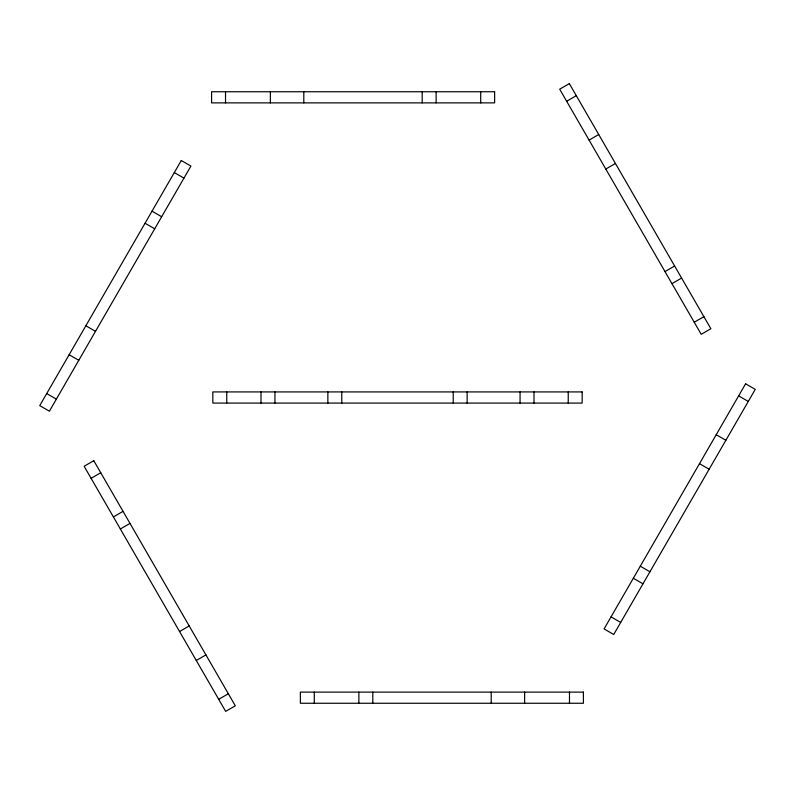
<?xml version="1.0" encoding="UTF-8"?>
<svg xmlns="http://www.w3.org/2000/svg" width="795" height="795" viewBox="0 0 795 795"><rect width="100%" height="100%" fill="white"/><g stroke="black" fill="none" stroke-linecap="round" stroke-linejoin="round"><path stroke-width="1.19" d="M566.656 101.253L576.305 95.678M589.075 140.089L598.734 134.514M605.8 169.047L615.449 163.472M91.107 478.332L100.756 472.757M113.387 516.929L123.046 511.354M120.353 528.993L130.002 523.418M664.998 271.582L674.647 266.007M671.954 283.646L681.613 278.071M694.244 322.243L703.893 316.668M179.551 631.528L189.2 625.953M196.266 660.486L205.925 654.911M218.695 699.322L228.344 693.747M738.635 395.87L748.284 401.445M716.216 434.706L725.865 440.281M699.491 463.664L709.15 469.239M174.304 172.565L183.953 178.14M152.014 211.172L161.663 216.737M145.048 223.236L154.707 228.801M640.293 566.199L649.952 571.764M633.337 578.263L642.986 583.828M611.047 616.86L620.696 622.435M85.85 325.761L95.509 331.336M69.135 354.719L78.785 360.294M46.716 393.555L56.365 399.13M569.478 692.117L569.478 703.257M568.236 391.925L568.236 403.075M534.002 391.925L534.002 403.075M524.63 692.117L524.63 703.257M520.069 391.925L520.069 403.075M491.201 692.117L491.201 703.257M480.697 91.743L480.697 102.883M467.142 391.925L467.142 403.075M453.22 391.925L453.22 403.075M436.127 91.743L436.127 102.883M422.195 91.743L422.195 102.883M372.805 692.117L372.805 703.257M358.873 692.117L358.873 703.257M341.78 391.925L341.78 403.075M327.858 391.925L327.858 403.075M314.303 692.117L314.303 703.257M303.799 91.743L303.799 102.883M274.931 391.925L274.931 403.075M270.37 91.743L270.37 102.883M260.998 391.925L260.998 403.075M226.764 391.925L226.764 403.075M225.522 91.743L225.522 102.883M181.27 160.511L39.75 405.619L49.399 411.194L190.919 166.076L181.27 160.511M745.601 383.806L604.081 628.924L613.73 634.49L755.25 389.381L745.601 383.806M569.339 83.624L559.69 89.189L701.21 334.307L710.859 328.733L569.339 83.624M93.79 460.693L84.141 466.267L225.661 711.376L235.31 705.811L93.79 460.693M494.629 91.743L211.589 91.743L211.589 102.883L494.629 102.883L494.629 91.743M582.169 391.925L212.831 391.925L212.831 403.075L582.169 403.075L582.169 391.925M583.411 692.117L300.371 692.117L300.371 703.257L583.411 703.257L583.411 692.117"/></g></svg>
